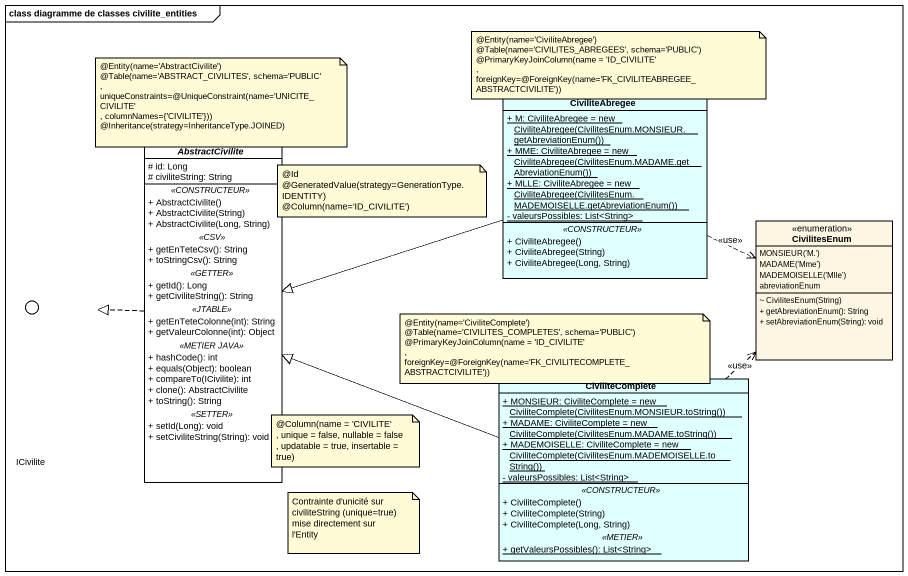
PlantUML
@startuml
mainframe class diagramme de classes civilite_entities
allowmixing
hide circle
hide empty members
skinparam classAttributeIconSize 0
class CiviliteAbregee #E0FFFF {
  {static} {field} + M: CiviliteAbregee = new CiviliteAbregee(CivilitesEnum.MONSIEUR.getAbreviationEnum())
  {static} {field} + MME: CiviliteAbregee = new CiviliteAbregee(CivilitesEnum.MADAME.getAbreviationEnum())
  {static} {field} + MLLE: CiviliteAbregee = new CiviliteAbregee(CivilitesEnum.MADEMOISELLE.getAbreviationEnum())
  {static} - valeursPossibles: List<String>
  .. <<CONSTRUCTEUR>> ..
  + CiviliteAbregee()
  + CiviliteAbregee(String)
  + CiviliteAbregee(Long, String)
}
() ICivilite #FFFACD
abstract class AbstractCivilite #FFFFFF {
  # id: Long
  # civiliteString: String
  .. <<CONSTRUCTEUR>> ..
  + AbstractCivilite()
  + AbstractCivilite(String)
  + AbstractCivilite(Long, String)
  .. <<CSV>> ..
  + getEnTeteCsv(): String
  + toStringCsv(): String
  .. <<GETTER>> ..
  + getId(): Long
  + getCiviliteString(): String
  .. <<JTABLE>> ..
  + getEnTeteColonne(int): String
  + getValeurColonne(int): Object
  .. <<METIER JAVA>> ..
  + hashCode(): int
  + equals(Object): boolean
  + compareTo(ICivilite): int
  + clone(): AbstractCivilite
  + toString(): String
  .. <<SETTER>> ..
  + setId(Long): void
  + setCiviliteString(String): void
}
enum CivilitesEnum {
  {field} MONSIEUR('M.')
  {field} MADAME('Mme')
  {field} MADEMOISELLE('Mlle')
  abreviationEnum
  ~ CivilitesEnum(String)
  + getAbreviationEnum(): String
  + setAbreviationEnum(String): void
}
class CiviliteComplete #E0FFFF {
  {static} {field} + MONSIEUR: CiviliteComplete = new CiviliteComplete(CivilitesEnum.MONSIEUR.toString())
  {static} {field} + MADAME: CiviliteComplete = new CiviliteComplete(CivilitesEnum.MADAME.toString())
  {static} {field} + MADEMOISELLE: CiviliteComplete = new CiviliteComplete(CivilitesEnum.MADEMOISELLE.toString())
  {static} - valeursPossibles: List<String>
  .. <<CONSTRUCTEUR>> ..
  + CiviliteComplete()
  + CiviliteComplete(String)
  + CiviliteComplete(Long, String)
  .. <<METIER>> ..
  {static} + getValeursPossibles(): List<String>
}
CiviliteAbregee -left-|> AbstractCivilite
CiviliteAbregee .right.> CivilitesEnum : <<use>>
AbstractCivilite .left.|> ICivilite
CiviliteComplete -left-|> AbstractCivilite
CiviliteComplete .up.> CivilitesEnum : <<use>>
note as N1
  ~@Entity(name='AbstractCivilite')
  ~@Table(name='ABSTRACT_CIVILITES', schema='PUBLIC'
  , uniqueConstraints=@UniqueConstraint(name='UNICITE_CIVILITE'
  , columnNames={'CIVILITE'}))
  ~@Inheritance(strategy=InheritanceType.JOINED)
end note
note as N2
  ~@Entity(name='CiviliteAbregee')
  ~@Table(name='CIVILITES_ABREGEES', schema='PUBLIC')
  ~@PrimaryKeyJoinColumn(name = 'ID_CIVILITE'
  , foreignKey=@ForeignKey(name='FK_CIVILITEABREGEE_ABSTRACTCIVILITE'))
end note
note as N3
  ~@Id
  ~@GeneratedValue(strategy=GenerationType.IDENTITY)
  ~@Column(name='ID_CIVILITE')
end note
note as N4
  ~@Entity(name='CiviliteComplete')
  ~@Table(name='CIVILITES_COMPLETES', schema='PUBLIC')
  ~@PrimaryKeyJoinColumn(name = 'ID_CIVILITE'
  , foreignKey=@ForeignKey(name='FK_CIVILITECOMPLETE_ABSTRACTCIVILITE'))
end note
note as N5
  ~@Column(name = 'CIVILITE'
  , unique = false, nullable = false
  , updatable = true, insertable = true)
end note
note as N6
  Contrainte d'unicité sur civiliteString (unique=true) mise directement sur l'Entity
end note
@enduml
